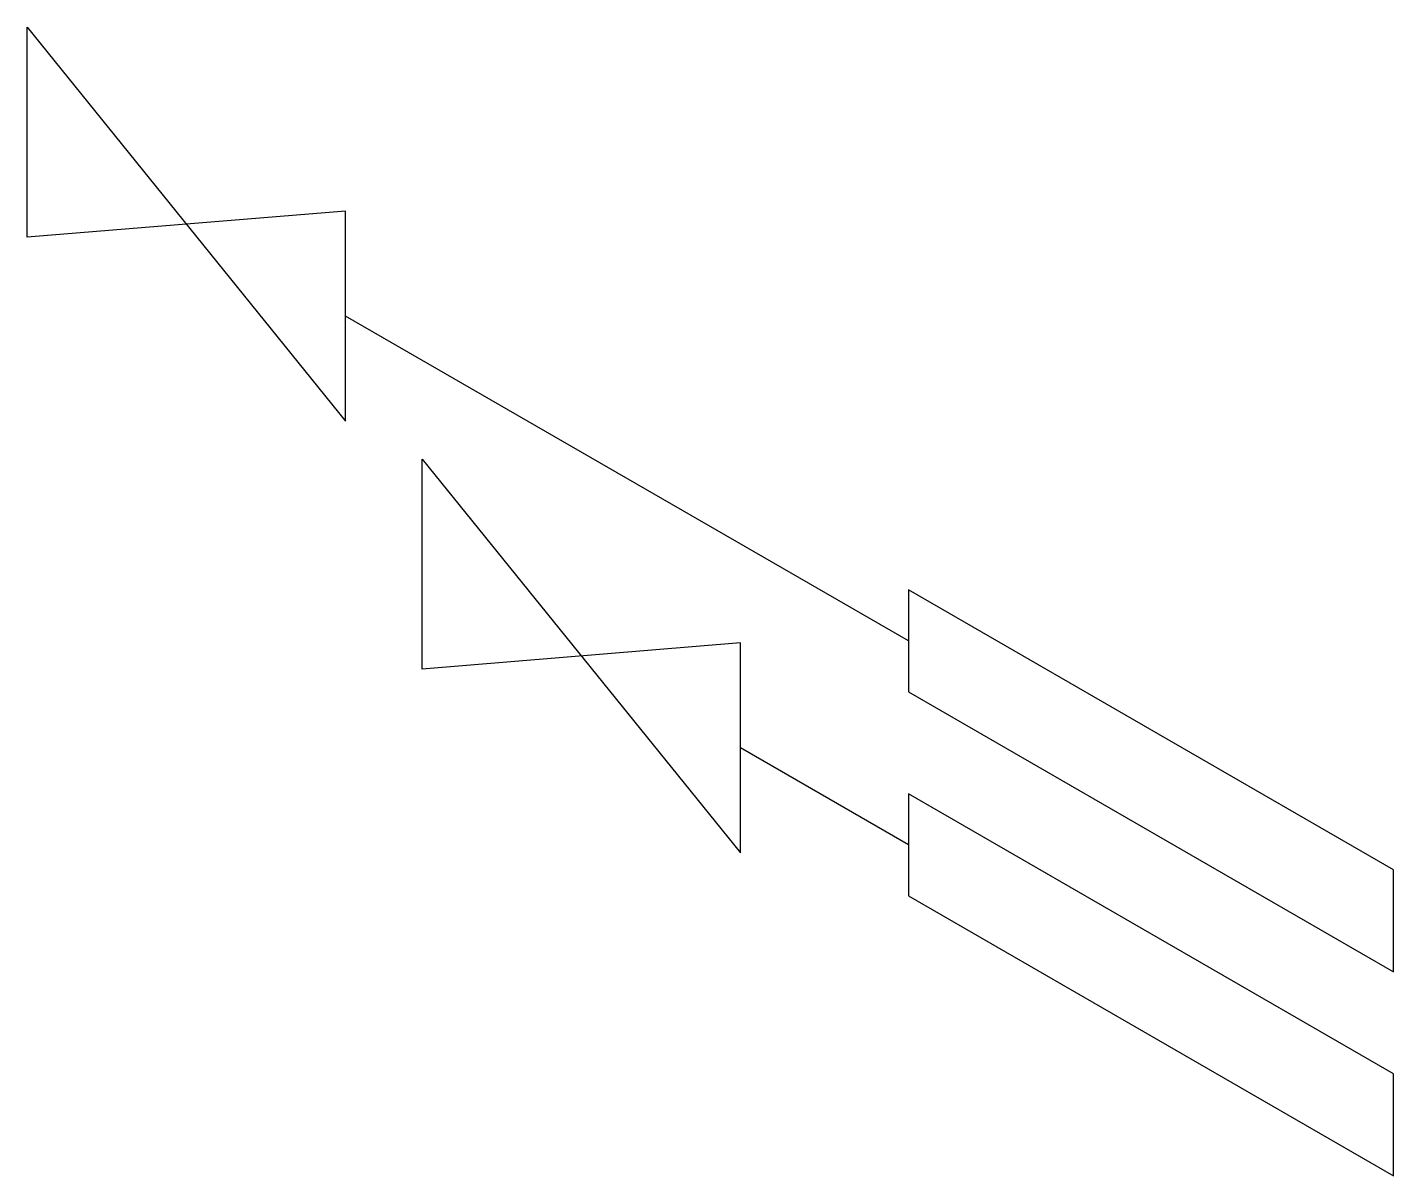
# Model space of a CAD drawing. Header units: millimetres. Extents: x -9878.032 to -9877.544, y -56.208 to -55.797.
import ezdxf

# ---------------------------------------------------------------- set-up
doc = ezdxf.new("R2010")
doc.units = ezdxf.units.MM
doc.header["$LTSCALE"] = 10
doc.layers.add('Tub_iso_componentes', color=2, linetype='Continuous')

msp = doc.modelspace()

# ---------------------------------------------------------------- linework, layer by layer
at = {"layer": 'Tub_iso_componentes'}
for p, q in [((-9878.03171, -55.87236), (-9878.03171, -55.79736)), ((-9878.03171, -55.79736), (-9877.91805, -55.93798)), ((-9877.91805, -55.86298), (-9878.03171, -55.87236)), ((-9877.91805, -55.93798), (-9877.91805, -55.86298)), ((-9877.89069, -56.02658), (-9877.89069, -55.95158)), ((-9877.89069, -55.95158), (-9877.77703, -56.09221)), ((-9877.77703, -56.01721), (-9877.89069, -56.02658)), ((-9877.77703, -56.09221), (-9877.77703, -56.01721))]:
    msp.add_line(p, q, dxfattribs=at)
at = {"layer": 'Tub_iso_componentes', "color": 3}
for p, q in [((-9877.71706, -56.01652), (-9877.91805, -55.90048)), ((-9877.71706, -56.08933), (-9877.77703, -56.05471))]:
    msp.add_line(p, q, dxfattribs=at)
at = {"layer": 'Tub_iso_componentes', "color": 2}
for p, q in [((-9877.54386, -56.09832), (-9877.71706, -55.99832)), ((-9877.71706, -55.99832), (-9877.71706, -56.03472)), ((-9877.71706, -56.03472), (-9877.54386, -56.13472)), ((-9877.54386, -56.17113), (-9877.71706, -56.07113)), ((-9877.71706, -56.07113), (-9877.71706, -56.10753)), ((-9877.54386, -56.13472), (-9877.54386, -56.09832)), ((-9877.71706, -56.10753), (-9877.54386, -56.20753)), ((-9877.54386, -56.20753), (-9877.54386, -56.17113))]:
    msp.add_line(p, q, dxfattribs=at)

doc.saveas('drawing.dxf')
